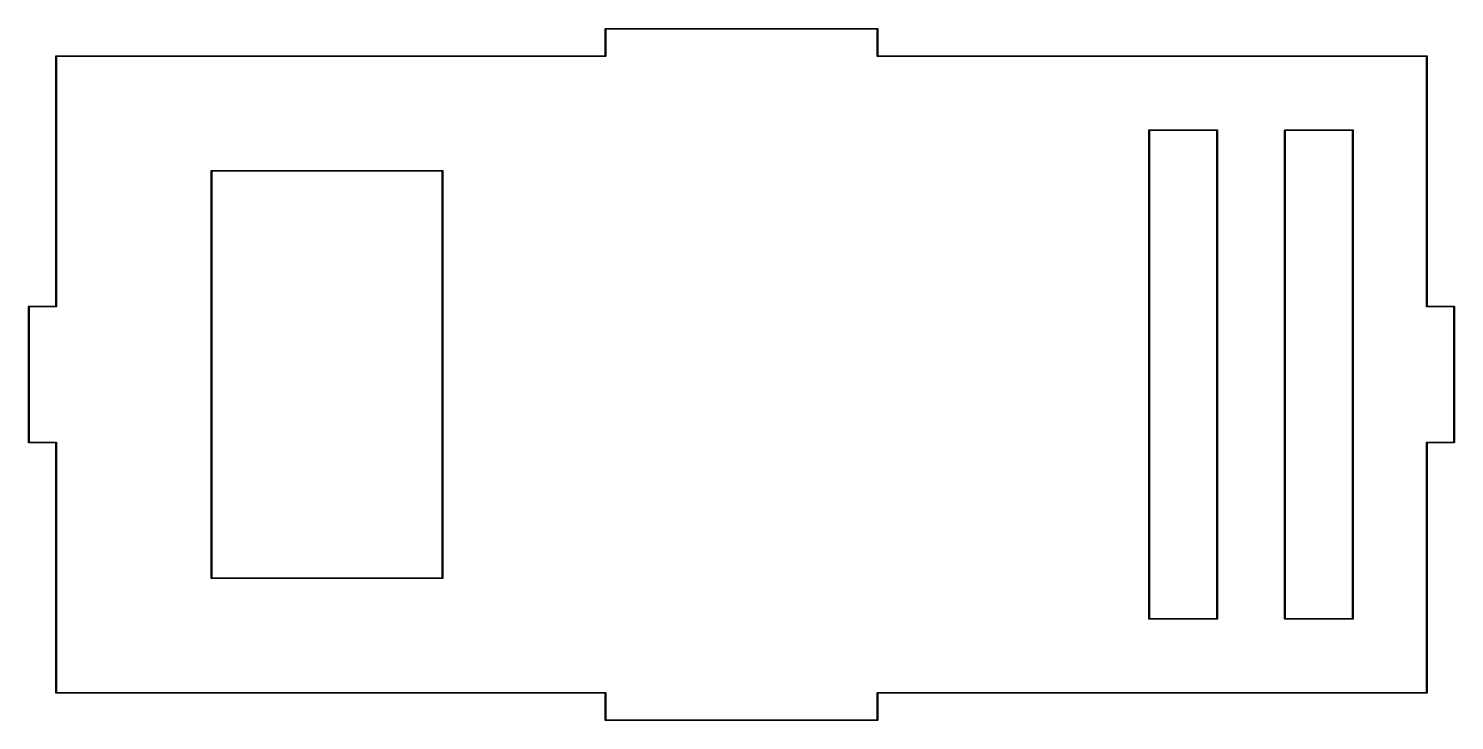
# Model space of a CAD drawing. Extents: x 36 to 140, y -85 to -35.
import ezdxf

# ---------------------------------------------------------------- set-up
doc = ezdxf.new("R2010")
doc.units = 0
doc.layers.add('BLACK', color=7, linetype='CONTINUOUS')

msp = doc.modelspace()

# ---------------------------------------------------------------- linework, layer by layer
at = {"layer": 'BLACK', "linetype": 'CONTINUOUS'}
for p, q in [((77.975, -34.55), (77.976903, -34.540433)), ((77.975, -36.525), (77.975, -34.55)), ((77.976903, -34.540433), (77.990433, -34.526903)), ((77.990433, -34.526903), (78, -34.525)), ((78, -34.525), (98, -34.525)), ((78.025, -34.575), (78.025, -36.55)), ((97.975, -34.575), (78.025, -34.575)), ((97.975, -36.55), (97.975, -34.575)), ((98, -34.525), (98.009567, -34.526903)), ((98.009567, -34.526903), (98.023097, -34.540433)), ((98.023097, -34.540433), (98.025, -34.55)), ((98.025, -34.55), (98.025, -36.525)), ((37.525, -36.55), (37.526903, -36.540433)), ((37.525, -54.975), (37.525, -36.55)), ((37.526903, -36.540433), (37.540433, -36.526903)), ((37.540433, -36.526903), (37.55, -36.525)), ((37.55, -36.525), (77.975, -36.525)), ((78, -36.575), (37.575, -36.575)), ((37.575, -36.575), (37.575, -55)), ((78.009567, -36.573097), (78, -36.575)), ((78.023097, -36.559567), (78.009567, -36.573097)), ((78.025, -36.55), (78.023097, -36.559567)), ((97.976903, -36.559567), (97.975, -36.55)), ((97.990433, -36.573097), (97.976903, -36.559567)), ((98, -36.575), (97.990433, -36.573097)), ((138.425, -36.575), (98, -36.575)), ((98.025, -36.525), (138.45, -36.525)), ((138.425, -55), (138.425, -36.575)), ((138.45, -36.525), (138.459567, -36.526903)), ((138.459567, -36.526903), (138.473097, -36.540433)), ((138.473097, -36.540433), (138.475, -36.55)), ((138.475, -36.55), (138.475, -54.975)), ((117.976903, -41.990433), (117.990433, -41.976903)), ((117.990433, -41.976903), (118, -41.975)), ((118, -41.975), (123, -41.975)), ((123, -41.975), (123.009567, -41.976903)), ((123.009567, -41.976903), (123.023097, -41.990433)), ((127.976903, -41.990433), (127.990433, -41.976903)), ((127.990433, -41.976903), (128, -41.975)), ((128, -41.975), (133, -41.975)), ((133, -41.975), (133.009567, -41.976903)), ((133.009567, -41.976903), (133.023097, -41.990433)), ((117.975, -42), (117.976903, -41.990433)), ((117.975, -78), (117.975, -42)), ((118.025, -42.025), (118.025, -77.975)), ((122.975, -42.025), (118.025, -42.025)), ((122.975, -77.975), (122.975, -42.025)), ((123.023097, -41.990433), (123.025, -42)), ((123.025, -42), (123.025, -78)), ((127.975, -42), (127.976903, -41.990433)), ((127.975, -78), (127.975, -42)), ((128.025, -42.025), (128.025, -77.975)), ((132.975, -42.025), (128.025, -42.025)), ((132.975, -77.975), (132.975, -42.025)), ((133.023097, -41.990433), (133.025, -42)), ((133.025, -42), (133.025, -78)), ((48.975, -45), (48.976903, -44.990433)), ((48.975, -60), (48.975, -45)), ((48.976903, -44.990433), (48.990433, -44.976903)), ((48.990433, -44.976903), (49, -44.975)), ((49, -44.975), (66, -44.975)), ((49.025, -45.025), (49.025, -60)), ((65.975, -45.025), (49.025, -45.025)), ((65.975, -74.975), (65.975, -45.025)), ((66, -44.975), (66.009567, -44.976903)), ((66.009567, -44.976903), (66.023097, -44.990433)), ((66.023097, -44.990433), (66.025, -45)), ((66.025, -45), (66.025, -75)), ((35.525, -55), (35.526903, -54.990433)), ((35.525, -65), (35.525, -55)), ((35.526903, -54.990433), (35.540433, -54.976903)), ((35.540433, -54.976903), (35.55, -54.975)), ((35.55, -54.975), (37.525, -54.975)), ((37.55, -55.025), (35.575, -55.025)), ((35.575, -55.025), (35.575, -64.975)), ((37.559567, -55.023097), (37.55, -55.025)), ((37.573097, -55.009567), (37.559567, -55.023097)), ((37.575, -55), (37.573097, -55.009567)), ((138.426903, -55.009567), (138.425, -55)), ((138.440433, -55.023097), (138.426903, -55.009567)), ((138.45, -55.025), (138.440433, -55.023097)), ((140.425, -55.025), (138.45, -55.025)), ((138.475, -54.975), (140.45, -54.975)), ((140.425, -64.975), (140.425, -55.025)), ((140.45, -54.975), (140.459567, -54.976903)), ((140.459567, -54.976903), (140.473097, -54.990433)), ((140.473097, -54.990433), (140.475, -55)), ((140.475, -55), (140.475, -65)), ((48.975, -75), (48.975, -60)), ((49.025, -60), (49.025, -74.975)), ((35.526903, -65.009567), (35.525, -65)), ((35.540433, -65.023097), (35.526903, -65.009567)), ((35.55, -65.025), (35.540433, -65.023097)), ((37.525, -65.025), (35.55, -65.025)), ((35.575, -64.975), (37.55, -64.975)), ((37.525, -83.45), (37.525, -65.025)), ((37.55, -64.975), (37.559567, -64.976903)), ((37.559567, -64.976903), (37.573097, -64.990433)), ((37.573097, -64.990433), (37.575, -65)), ((37.575, -65), (37.575, -83.425)), ((138.425, -65), (138.426903, -64.990433)), ((138.425, -83.425), (138.425, -65)), ((138.426903, -64.990433), (138.440433, -64.976903)), ((138.440433, -64.976903), (138.45, -64.975)), ((138.45, -64.975), (140.425, -64.975)), ((140.45, -65.025), (138.475, -65.025)), ((138.475, -65.025), (138.475, -83.45)), ((140.459567, -65.023097), (140.45, -65.025)), ((140.473097, -65.009567), (140.459567, -65.023097)), ((140.475, -65), (140.473097, -65.009567)), ((48.976903, -75.009567), (48.975, -75)), ((48.990433, -75.023097), (48.976903, -75.009567)), ((49, -75.025), (48.990433, -75.023097)), ((66, -75.025), (49, -75.025)), ((49.025, -74.975), (65.975, -74.975)), ((66.009567, -75.023097), (66, -75.025)), ((66.023097, -75.009567), (66.009567, -75.023097)), ((66.025, -75), (66.023097, -75.009567)), ((117.976903, -78.009567), (117.975, -78)), ((117.990433, -78.023097), (117.976903, -78.009567)), ((118, -78.025), (117.990433, -78.023097)), ((123, -78.025), (118, -78.025)), ((118.025, -77.975), (122.975, -77.975)), ((123.009567, -78.023097), (123, -78.025)), ((123.023097, -78.009567), (123.009567, -78.023097)), ((123.025, -78), (123.023097, -78.009567)), ((127.976903, -78.009567), (127.975, -78)), ((127.990433, -78.023097), (127.976903, -78.009567)), ((128, -78.025), (127.990433, -78.023097)), ((133, -78.025), (128, -78.025)), ((128.025, -77.975), (132.975, -77.975)), ((133.009567, -78.023097), (133, -78.025)), ((133.023097, -78.009567), (133.009567, -78.023097)), ((133.025, -78), (133.023097, -78.009567)), ((37.526903, -83.459567), (37.525, -83.45)), ((37.540433, -83.473097), (37.526903, -83.459567)), ((37.55, -83.475), (37.540433, -83.473097)), ((77.975, -83.475), (37.55, -83.475)), ((37.575, -83.425), (78, -83.425)), ((77.975, -85.45), (77.975, -83.475)), ((78, -83.425), (78.009567, -83.426903)), ((78.009567, -83.426903), (78.023097, -83.440433)), ((78.023097, -83.440433), (78.025, -83.45)), ((78.025, -83.45), (78.025, -85.425)), ((97.975, -83.45), (97.976903, -83.440433)), ((97.975, -85.425), (97.975, -83.45)), ((97.976903, -83.440433), (97.990433, -83.426903)), ((97.990433, -83.426903), (98, -83.425)), ((98, -83.425), (138.425, -83.425)), ((138.45, -83.475), (98.025, -83.475)), ((98.025, -83.475), (98.025, -85.45)), ((138.459567, -83.473097), (138.45, -83.475)), ((138.473097, -83.459567), (138.459567, -83.473097)), ((138.475, -83.45), (138.473097, -83.459567)), ((77.976903, -85.459567), (77.975, -85.45)), ((77.990433, -85.473097), (77.976903, -85.459567)), ((78, -85.475), (77.990433, -85.473097)), ((98, -85.475), (78, -85.475)), ((78.025, -85.425), (97.975, -85.425)), ((98.009567, -85.473097), (98, -85.475)), ((98.023097, -85.459567), (98.009567, -85.473097)), ((98.025, -85.45), (98.023097, -85.459567))]:
    msp.add_line(p, q, dxfattribs=at)

doc.saveas('drawing.dxf')
